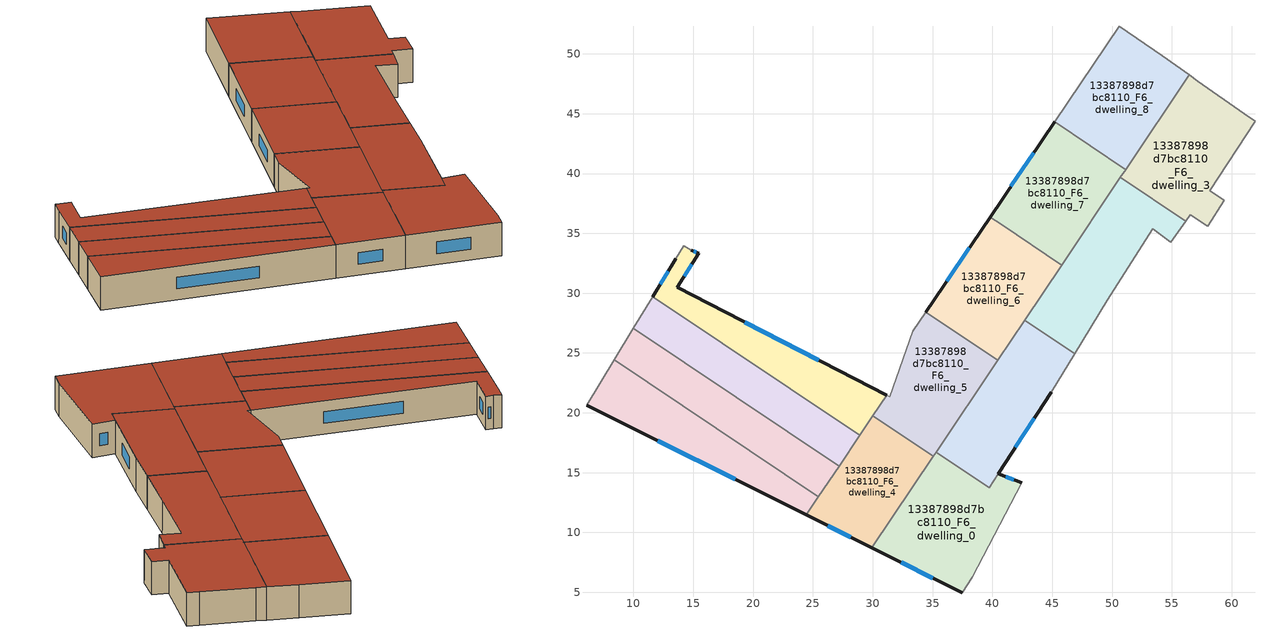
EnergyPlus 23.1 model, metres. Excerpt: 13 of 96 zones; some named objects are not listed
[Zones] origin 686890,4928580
13387898d7bc8110_F6_dwelling_0
 floor to 13387898d7bc8110_F5_dwelling_0 (EU_floor_Construction): 42.44,14.16 38.32,6.27 37.47,4.96 29.93,8.72 35.29,16.71 39.72,13.74 40.49,14.92 z18
 wall outside (EU_wall_Construction): 42.44,14.16 40.49,14.92 / 29.93,8.72 37.47,4.96 z18:21
 wall to 13387898d7bc8110_F6_dwelling_1 (EU_wall_Construction): 40.49,14.92 39.72,13.74 35.29,16.71 z18:21
 wall adiabatic (EU_wall_Construction): 37.47,4.96 38.32,6.27 42.44,14.16 z18:21
 wall to 13387898d7bc8110_F6_dwelling_4 (EU_wall_Construction): 35.06,16.38 29.93,8.72 z18:21
 wall to 13387898d7bc8110_F6_dwelling_5 (EU_wall_Construction): 35.29,16.71 35.06,16.38 z18:21
 window (EU_Window_Construction): 41.8,14.41 41.12,14.67 / 32.37,7.5 35.02,6.18 z18.97:20.03
 roof outside (EU_roof_Construction): 38.32,6.27 42.44,14.16 40.49,14.92 39.72,13.74 35.29,16.71 29.93,8.72 37.47,4.96 z21
13387898d7bc8110_F6_dwelling_1
 floor to 13387898d7bc8110_F5_dwelling_1 (EU_floor_Construction): 46.88,24.94 44.93,21.74 39.72,13.74 35.29,16.71 42.69,27.75 z18
 wall outside (EU_wall_Construction): 40.49,14.92 44.93,21.74 z18:21
 wall to 13387898d7bc8110_F6_dwelling_2 (EU_wall_Construction): 46.88,24.94 42.69,27.75 z18:21
 wall adiabatic (EU_wall_Construction): 44.93,21.74 46.88,24.94 z18:21
 wall to 13387898d7bc8110_F6_dwelling_5 (EU_wall_Construction): 40.43,24.38 35.29,16.71 z18:21
 wall to 13387898d7bc8110_F6_dwelling_6 (EU_wall_Construction): 42.69,27.75 40.43,24.38 z18:21
 window (EU_Window_Construction): 41.93,17.13 43.49,19.53 z18.97:20.03
 roof outside (EU_roof_Construction): 39.72,13.74 44.93,21.74 46.88,24.94 42.69,27.75 35.29,16.71 z21
13387898d7bc8110_F6_dwelling_10
 floor to 13387898d7bc8110_F5_dwelling_10 (EU_floor_Construction): 27.18,15.55 25.46,12.97 8.38,24.42 10,27.07 z18
 wall to 13387898d7bc8110_F6_dwelling_9 (EU_wall_Construction): 8.38,24.42 25.46,12.97 z18:21
 wall adiabatic (EU_wall_Construction): 10,27.07 8.38,24.42 z18:21
 wall to 13387898d7bc8110_F6_dwelling_11 (EU_wall_Construction): 27.18,15.55 10,27.07 z18:21
 wall to 13387898d7bc8110_F6_dwelling_4 (EU_wall_Construction): 25.46,12.97 27.18,15.55 z18:21
 roof outside (EU_roof_Construction): 25.46,12.97 27.18,15.55 10,27.07 8.38,24.42 z21
13387898d7bc8110_F6_dwelling_11
 floor to 13387898d7bc8110_F5_dwelling_11 (EU_floor_Construction): 28.9,18.11 27.18,15.55 10,27.07 11.61,29.71 z18
 wall adiabatic (EU_wall_Construction): 11.61,29.71 10,27.07 z18:21
 wall to 13387898d7bc8110_F6_dwelling_12 (EU_wall_Construction): 28.9,18.11 11.61,29.71 z18:21
 wall to 13387898d7bc8110_F6_dwelling_4 (EU_wall_Construction): 27.18,15.55 28.9,18.11 z18:21
 roof outside (EU_roof_Construction): 27.18,15.55 28.9,18.11 11.61,29.71 10,27.07 z21
13387898d7bc8110_F6_dwelling_12
 floor to 13387898d7bc8110_F5_dwelling_12 (EU_floor_Construction): 31.16,21.47 28.9,18.11 11.61,29.71 13.55,32.88 14.19,33.96 14.82,33.6 15.45,33.32 13.65,30.5 z18
 wall outside (EU_wall_Construction): 31.16,21.47 13.65,30.5 15.45,33.32 14.82,33.6 / 13.55,32.88 11.61,29.71 z18:21
 wall adiabatic (EU_wall_Construction): 14.82,33.6 14.19,33.96 13.55,32.88 z18:21
 wall to 13387898d7bc8110_F6_dwelling_5 (EU_wall_Construction): 30.01,19.77 31.16,21.47 z18:21
 wall to 13387898d7bc8110_F6_dwelling_4 (EU_wall_Construction): 28.9,18.11 30.01,19.77 z18:21
 window (EU_Window_Construction): 15.24,33.41 15.02,33.51 / 14.23,31.41 14.86,32.41 / 25.48,24.4 19.32,27.57 / 12.92,31.85 12.24,30.73 z18.97:20.03
 roof outside (EU_roof_Construction): 28.9,18.11 31.16,21.47 13.65,30.5 15.45,33.32 14.82,33.6 14.19,33.96 13.55,32.88 11.61,29.71 z21
13387898d7bc8110_F6_dwelling_2
 floor to 13387898d7bc8110_F5_dwelling_2 (EU_floor_Construction): 56.17,36.02 54.92,34.25 53.39,35.38 49.61,29.39 46.88,24.94 42.69,27.75 50.7,39.69 z18
 wall adiabatic (EU_wall_Construction): 46.88,24.94 49.61,29.39 53.39,35.38 54.92,34.25 56.17,36.02 z18:21
 wall to 13387898d7bc8110_F6_dwelling_3 (EU_wall_Construction): 56.17,36.02 50.7,39.69 z18:21
 wall to 13387898d7bc8110_F6_dwelling_7 (EU_wall_Construction): 50.7,39.69 45.78,32.35 z18:21
 wall to 13387898d7bc8110_F6_dwelling_6 (EU_wall_Construction): 45.78,32.35 42.69,27.75 z18:21
 roof outside (EU_roof_Construction): 49.61,29.39 53.39,35.38 54.92,34.25 56.17,36.02 50.7,39.69 42.69,27.75 46.88,24.94 z21
13387898d7bc8110_F6_dwelling_3
 floor to 13387898d7bc8110_F5_dwelling_3 (EU_floor_Construction): 61.07,44.99 61.95,44.38 58.15,38.56 59.36,37.75 58.02,35.6 56.54,36.54 56.17,36.02 50.7,39.69 56.43,48.24 57.17,47.71 z18
 wall adiabatic (EU_wall_Construction): 56.17,36.02 56.54,36.54 58.02,35.6 59.36,37.75 58.15,38.56 61.95,44.38 61.07,44.99 57.17,47.71 56.43,48.24 z18:21
 wall to 13387898d7bc8110_F6_dwelling_8 (EU_wall_Construction): 56.43,48.24 51.13,40.33 z18:21
 wall to 13387898d7bc8110_F6_dwelling_7 (EU_wall_Construction): 51.13,40.33 50.7,39.69 z18:21
 roof outside (EU_roof_Construction): 59.36,37.75 58.15,38.56 61.95,44.38 61.07,44.99 57.17,47.71 56.43,48.24 50.7,39.69 56.17,36.02 56.54,36.54 58.02,35.6 z21
13387898d7bc8110_F6_dwelling_4
 floor to 13387898d7bc8110_F5_dwelling_4 (EU_floor_Construction): 35.06,16.38 29.93,8.72 24.44,11.46 30.01,19.76 z18
 wall outside (EU_wall_Construction): 24.44,11.46 29.93,8.72 z18:21
 wall to 13387898d7bc8110_F6_dwelling_5 (EU_wall_Construction): 35.06,16.38 30.01,19.76 z18:21
 wall to 13387898d7bc8110_F6_dwelling_9 (EU_wall_Construction): 25.46,12.97 24.44,11.46 z18:21
 window (EU_Window_Construction): 26.22,10.58 28.15,9.61 z18.97:20.03
 roof outside (EU_roof_Construction): 29.93,8.72 35.06,16.38 30.01,19.76 24.44,11.46 z21
13387898d7bc8110_F6_dwelling_5
 floor to 13387898d7bc8110_F5_dwelling_5 (EU_floor_Construction): 40.43,24.38 35.06,16.38 30.01,19.76 31.16,21.47 31.42,21.34 33.36,26.83 34.42,28.41 z18
 wall adiabatic (EU_wall_Construction): 34.42,28.41 33.36,26.83 31.42,21.34 31.16,21.47 z18:21
 wall to 13387898d7bc8110_F6_dwelling_6 (EU_wall_Construction): 40.43,24.38 35.38,27.76 34.43,28.41 z18:21
 roof outside (EU_roof_Construction): 35.06,16.38 40.43,24.38 34.42,28.41 33.36,26.83 31.42,21.34 31.16,21.47 30.01,19.76 z21
13387898d7bc8110_F6_dwelling_6
 floor to 13387898d7bc8110_F5_dwelling_6 (EU_floor_Construction): 45.78,32.35 40.43,24.38 35.38,27.76 34.43,28.41 39.81,36.36 z18
 wall outside (EU_wall_Construction): 39.81,36.36 34.43,28.41 z18:21
 wall to 13387898d7bc8110_F6_dwelling_7 (EU_wall_Construction): 45.78,32.35 40.73,35.74 39.81,36.36 z18:21
 window (EU_Window_Construction): 38.06,33.78 36.17,30.99 z18.97:20.03
 roof outside (EU_roof_Construction): 40.43,24.38 45.78,32.35 39.81,36.36 34.43,28.41 35.38,27.76 z21
13387898d7bc8110_F6_dwelling_7
 floor to 13387898d7bc8110_F5_dwelling_7 (EU_floor_Construction): 51.13,40.33 45.78,32.35 40.73,35.74 39.81,36.36 45.19,44.31 z18
 wall outside (EU_wall_Construction): 45.19,44.31 39.81,36.36 z18:21
 wall to 13387898d7bc8110_F6_dwelling_8 (EU_wall_Construction): 51.13,40.33 45.19,44.31 z18:21
 window (EU_Window_Construction): 43.45,41.73 41.55,38.94 z18.97:20.03
 roof outside (EU_roof_Construction): 45.78,32.35 51.13,40.33 45.19,44.31 39.81,36.36 40.73,35.74 z21
13387898d7bc8110_F6_dwelling_8
 floor to 13387898d7bc8110_F5_dwelling_8 (EU_floor_Construction): 54.2,49.85 56.43,48.24 51.13,40.33 45.19,44.31 50.61,52.31 z18
 wall adiabatic (EU_wall_Construction): 56.43,48.24 54.2,49.85 50.61,52.31 45.19,44.31 z18:21
 roof outside (EU_roof_Construction): 51.13,40.33 56.43,48.24 54.2,49.85 50.61,52.31 45.19,44.31 z21
13387898d7bc8110_F6_dwelling_9
 floor to 13387898d7bc8110_F5_dwelling_9 (EU_floor_Construction): 25.46,12.97 24.44,11.46 6.08,20.64 8.38,24.42 z18
 wall outside (EU_wall_Construction): 6.08,20.64 24.44,11.46 z18:21
 wall adiabatic (EU_wall_Construction): 8.38,24.42 6.08,20.64 z18:21
 window (EU_Window_Construction): 12.03,17.67 18.49,14.44 z18.97:20.03
 roof outside (EU_roof_Construction): 24.44,11.46 25.46,12.97 8.38,24.42 6.08,20.64 z21
[Building]
EU S2 Campaign: North Axis=0; Terrain=City; Solar Distribution=FullExterior
[Site:Location]
Bologna: Latitude=44.5; Longitude=11.25; Time Zone=1; Elevation=37
[SizingPeriod:WeatherFileDays]
AnnualSizingPeriod: Begin Month=1; Begin Day of Month=1; End Month=12; End Day of Month=31; Day of Week for Start Day=Monday; Use Weather File Daylight Saving Period=No; Use Weather File Rain and Snow Indicators=No
[MATERIAL]
EU_InternalMass_Material: Roughness=MediumRough; Thickness=0.1; Conductivity=1; Density=1800; Specific Heat=900; Thermal Absorptance=0.9; Solar Absorptance=0.7; Visible Absorptance=0.7
[MATERIAL:NOMASS] Roughness=MediumRough; Thermal Absorptance=0.9; Solar Absorptance=0.7; Visible Absorptance=0.7
Name | Thermal Resistance
EU_wall_NoMass | 0.779417
EU_roof_NoMass | 0.435466
EU_floor_NoMass | 0.588222
[WINDOWMATERIAL:SIMPLEGLAZINGSYSTEM]
EU_Window_SimpleGlazing: UFactor=5.16242; Solar Heat Gain Coefficient=0.85; Visible Transmittance=0.85
[CONSTRUCTION]
EU_wall_Construction: EU_wall_NoMass
EU_roof_Construction: EU_roof_NoMass
EU_floor_Construction: EU_floor_NoMass
EU_Window_Construction: EU_Window_SimpleGlazing
EU_InternalMass_Construction: EU_InternalMass_Material
[ZONE] Type=1; Multiplier=1; Ceiling Height=autocalculate; Floor Area=autocalculate; Part of Total Floor Area=Yes
Name | Volume
13387898d7bc8110_F6_dwelling_0 | 229.597
13387898d7bc8110_F6_dwelling_1 | 208.505
13387898d7bc8110_F6_dwelling_10 | 191.877
13387898d7bc8110_F6_dwelling_11 | 191.95
13387898d7bc8110_F6_dwelling_12 | 191.823
13387898d7bc8110_F6_dwelling_2 | 219.044
13387898d7bc8110_F6_dwelling_3 | 219.031
13387898d7bc8110_F6_dwelling_4 | 175.23
13387898d7bc8110_F6_dwelling_5 | 189.636
13387898d7bc8110_F6_dwelling_6 | 207.718
13387898d7bc8110_F6_dwelling_7 | 206.533
13387898d7bc8110_F6_dwelling_8 | 205.456
13387898d7bc8110_F6_dwelling_9 | 191.902
[INTERNALMASS] Construction=EU_InternalMass_Construction
Name | Zone or ZoneList | Surface Area
13387898d7bc8110_F6_dwelling_0_EU_InternalMass | 13387898d7bc8110_F6_dwelling_0 | 76.5342
13387898d7bc8110_F6_dwelling_1_EU_InternalMass | 13387898d7bc8110_F6_dwelling_1 | 69.4991
13387898d7bc8110_F6_dwelling_2_EU_InternalMass | 13387898d7bc8110_F6_dwelling_2 | 73.015
13387898d7bc8110_F6_dwelling_3_EU_InternalMass | 13387898d7bc8110_F6_dwelling_3 | 73.0106
13387898d7bc8110_F6_dwelling_4_EU_InternalMass | 13387898d7bc8110_F6_dwelling_4 | 58.4099
13387898d7bc8110_F6_dwelling_5_EU_InternalMass | 13387898d7bc8110_F6_dwelling_5 | 63.2117
13387898d7bc8110_F6_dwelling_6_EU_InternalMass | 13387898d7bc8110_F6_dwelling_6 | 69.243
13387898d7bc8110_F6_dwelling_7_EU_InternalMass | 13387898d7bc8110_F6_dwelling_7 | 68.8485
13387898d7bc8110_F6_dwelling_8_EU_InternalMass | 13387898d7bc8110_F6_dwelling_8 | 68.5036
13387898d7bc8110_F6_dwelling_9_EU_InternalMass | 13387898d7bc8110_F6_dwelling_9 | 63.9674
13387898d7bc8110_F6_dwelling_10_EU_InternalMass | 13387898d7bc8110_F6_dwelling_10 | 63.9591
13387898d7bc8110_F6_dwelling_11_EU_InternalMass | 13387898d7bc8110_F6_dwelling_11 | 63.9834
13387898d7bc8110_F6_dwelling_12_EU_InternalMass | 13387898d7bc8110_F6_dwelling_12 | 63.9409
[OTHEREQUIPMENT] Fuel Type=Electricity; Design Level Calculation Method=Watts/Area; Power per Zone Floor Area=1; Fraction Latent=0; Fraction Radiant=0; Fraction Lost=0; Carbon Dioxide Generation Rate=0; EndUse Subcategory=EU_Step8_InternalGains
Name | Zone or ZoneList or Space or SpaceList | Schedule
EU_Step8_InternalGain_13387898d7bc8110_F6_dwelling_0_f000 | 13387898d7bc8110_F6_dwelling_0 | EU_Step8_GainSchedule_13387898d7bc8110_F6_dwelling_0_f000
EU_Step8_InternalGain_13387898d7bc8110_F6_dwelling_1_f000 | 13387898d7bc8110_F6_dwelling_1 | EU_Step8_GainSchedule_13387898d7bc8110_F6_dwelling_1_f000
EU_Step8_InternalGain_13387898d7bc8110_F6_dwelling_2_f000 | 13387898d7bc8110_F6_dwelling_2 | EU_Step8_GainSchedule_13387898d7bc8110_F6_dwelling_2_f000
EU_Step8_InternalGain_13387898d7bc8110_F6_dwelling_3_f000 | 13387898d7bc8110_F6_dwelling_3 | EU_Step8_GainSchedule_13387898d7bc8110_F6_dwelling_3_f000
EU_Step8_InternalGain_13387898d7bc8110_F6_dwelling_4_f000 | 13387898d7bc8110_F6_dwelling_4 | EU_Step8_GainSchedule_13387898d7bc8110_F6_dwelling_4_f000
EU_Step8_InternalGain_13387898d7bc8110_F6_dwelling_5_f000 | 13387898d7bc8110_F6_dwelling_5 | EU_Step8_GainSchedule_13387898d7bc8110_F6_dwelling_5_f000
EU_Step8_InternalGain_13387898d7bc8110_F6_dwelling_6_f000 | 13387898d7bc8110_F6_dwelling_6 | EU_Step8_GainSchedule_13387898d7bc8110_F6_dwelling_6_f000
EU_Step8_InternalGain_13387898d7bc8110_F6_dwelling_7_f000 | 13387898d7bc8110_F6_dwelling_7 | EU_Step8_GainSchedule_13387898d7bc8110_F6_dwelling_7_f000
EU_Step8_InternalGain_13387898d7bc8110_F6_dwelling_8_f000 | 13387898d7bc8110_F6_dwelling_8 | EU_Step8_GainSchedule_13387898d7bc8110_F6_dwelling_8_f000
EU_Step8_InternalGain_13387898d7bc8110_F6_dwelling_9_f000 | 13387898d7bc8110_F6_dwelling_9 | EU_Step8_GainSchedule_13387898d7bc8110_F6_dwelling_9_f000
EU_Step8_InternalGain_13387898d7bc8110_F6_dwelling_10_f000 | 13387898d7bc8110_F6_dwelling_10 | EU_Step8_GainSchedule_13387898d7bc8110_F6_dwelling_10_f000
EU_Step8_InternalGain_13387898d7bc8110_F6_dwelling_11_f000 | 13387898d7bc8110_F6_dwelling_11 | EU_Step8_GainSchedule_13387898d7bc8110_F6_dwelling_11_f000
EU_Step8_InternalGain_13387898d7bc8110_F6_dwelling_12_f000 | 13387898d7bc8110_F6_dwelling_12 | EU_Step8_GainSchedule_13387898d7bc8110_F6_dwelling_12_f000
[ZONEVENTILATION:DESIGNFLOWRATE] Schedule=EU_AlwaysOn; Design Flow Rate Calculation Method=AirChanges/Hour; Air Changes per Hour=0.712058; Ventilation Type=Natural; Fan Pressure Rise=0; Fan Total Efficiency=1; Constant Term Coefficient=1; Temperature Term Coefficient=0; Velocity Term Coefficient=0; Velocity Squared Term Coefficient=0; Minimum Indoor Temperature=-100; Maximum Indoor Temperature=100; Delta Temperature=-100; Minimum Outdoor Temperature=-100; Maximum Outdoor Temperature=100; Maximum Wind Speed=40
Name | Zone or ZoneList or Space or SpaceList
EU_ConstantAir_13387898d7bc8110_F6_dwelling_0 | 13387898d7bc8110_F6_dwelling_0
EU_ConstantAir_13387898d7bc8110_F6_dwelling_1 | 13387898d7bc8110_F6_dwelling_1
EU_ConstantAir_13387898d7bc8110_F6_dwelling_2 | 13387898d7bc8110_F6_dwelling_2
EU_ConstantAir_13387898d7bc8110_F6_dwelling_3 | 13387898d7bc8110_F6_dwelling_3
EU_ConstantAir_13387898d7bc8110_F6_dwelling_4 | 13387898d7bc8110_F6_dwelling_4
EU_ConstantAir_13387898d7bc8110_F6_dwelling_5 | 13387898d7bc8110_F6_dwelling_5
EU_ConstantAir_13387898d7bc8110_F6_dwelling_6 | 13387898d7bc8110_F6_dwelling_6
EU_ConstantAir_13387898d7bc8110_F6_dwelling_7 | 13387898d7bc8110_F6_dwelling_7
EU_ConstantAir_13387898d7bc8110_F6_dwelling_8 | 13387898d7bc8110_F6_dwelling_8
EU_ConstantAir_13387898d7bc8110_F6_dwelling_9 | 13387898d7bc8110_F6_dwelling_9
EU_ConstantAir_13387898d7bc8110_F6_dwelling_10 | 13387898d7bc8110_F6_dwelling_10
EU_ConstantAir_13387898d7bc8110_F6_dwelling_11 | 13387898d7bc8110_F6_dwelling_11
EU_ConstantAir_13387898d7bc8110_F6_dwelling_12 | 13387898d7bc8110_F6_dwelling_12
[HVACTEMPLATE:ZONE:IDEALLOADSAIRSYSTEM] System Availability Schedule=EU_AlwaysOn; Maximum Heating Supply Air Temperature=50; Minimum Cooling Supply Air Temperature=13; Maximum Heating Supply Air Humidity Ratio=0.0156; Minimum Cooling Supply Air Humidity Ratio=0.0077; Heating Limit=NoLimit; Cooling Limit=NoLimit; Heating Availability Schedule=EU_AlwaysOn; Cooling Availability Schedule=EU_CoolingOff; Dehumidification Control Type=ConstantSensibleHeatRatio; Cooling Sensible Heat Ratio=0.7; Dehumidification Setpoint=60; Humidification Control Type=None; Humidification Setpoint=30; Outdoor Air Method=None; Outdoor Air Flow Rate per Person=0.00944; Outdoor Air Flow Rate per Zone Floor Area=0; Outdoor Air Flow Rate per Zone=0; Demand Controlled Ventilation Type=None; Outdoor Air Economizer Type=NoEconomizer; Heat Recovery Type=None; Sensible Heat Recovery Effectiveness=0.7; Latent Heat Recovery Effectiveness=0.65
Name | Template Thermostat
13387898d7bc8110_F6_dwelling_0 | EU_HeatOnly_13387898d7bc8110_F6_dwelling_0
13387898d7bc8110_F6_dwelling_1 | EU_HeatOnly_13387898d7bc8110_F6_dwelling_1
13387898d7bc8110_F6_dwelling_2 | EU_HeatOnly_13387898d7bc8110_F6_dwelling_2
13387898d7bc8110_F6_dwelling_3 | EU_HeatOnly_13387898d7bc8110_F6_dwelling_3
13387898d7bc8110_F6_dwelling_4 | EU_HeatOnly_13387898d7bc8110_F6_dwelling_4
13387898d7bc8110_F6_dwelling_5 | EU_HeatOnly_13387898d7bc8110_F6_dwelling_5
13387898d7bc8110_F6_dwelling_6 | EU_HeatOnly_13387898d7bc8110_F6_dwelling_6
13387898d7bc8110_F6_dwelling_7 | EU_HeatOnly_13387898d7bc8110_F6_dwelling_7
13387898d7bc8110_F6_dwelling_8 | EU_HeatOnly_13387898d7bc8110_F6_dwelling_8
13387898d7bc8110_F6_dwelling_9 | EU_HeatOnly_13387898d7bc8110_F6_dwelling_9
13387898d7bc8110_F6_dwelling_10 | EU_HeatOnly_13387898d7bc8110_F6_dwelling_10
13387898d7bc8110_F6_dwelling_11 | EU_HeatOnly_13387898d7bc8110_F6_dwelling_11
13387898d7bc8110_F6_dwelling_12 | EU_HeatOnly_13387898d7bc8110_F6_dwelling_12
[SIZING:ZONE] Zone Cooling Design Supply Air Temperature Input Method=SupplyAirTemperature; Zone Cooling Design Supply Air Temperature=13; Zone Heating Design Supply Air Temperature Input Method=SupplyAirTemperature; Zone Heating Design Supply Air Temperature=50; Zone Cooling Design Supply Air Humidity Ratio=0.008; Zone Heating Design Supply Air Humidity Ratio=0.008; Cooling Design Air Flow Method=DesignDay; Cooling Design Air Flow Rate=0; Cooling Minimum Air Flow per Zone Floor Area=0.000762; Cooling Minimum Air Flow=0; Cooling Minimum Air Flow Fraction=0.2; Heating Design Air Flow Method=DesignDay; Heating Design Air Flow Rate=0; Heating Maximum Air Flow per Zone Floor Area=0.002032; Heating Maximum Air Flow=0.141576; Heating Maximum Air Flow Fraction=0.3; Account for Dedicated Outdoor Air System=No; Dedicated Outdoor Air System Control Strategy=NeutralSupplyAir; Dedicated Outdoor Air Low Setpoint Temperature for Design=autosize; Dedicated Outdoor Air High Setpoint Temperature for Design=autosize; Zone Load Sizing Method=Sensible Load Only No Latent Load; Zone Latent Cooling Design Supply Air Humidity Ratio Input Method=HumidityRatioDifference; Zone Cooling Design Supply Air Humidity Ratio Difference=0.005; Zone Latent Heating Design Supply Air Humidity Ratio Input Method=HumidityRatioDifference; Zone Humidification Design Supply Air Humidity Ratio Difference=0.005
13387898d7bc8110_F6_dwelling_0; 13387898d7bc8110_F6_dwelling_1; 13387898d7bc8110_F6_dwelling_2; 13387898d7bc8110_F6_dwelling_3; 13387898d7bc8110_F6_dwelling_4; 13387898d7bc8110_F6_dwelling_5; 13387898d7bc8110_F6_dwelling_6; 13387898d7bc8110_F6_dwelling_7; 13387898d7bc8110_F6_dwelling_8; 13387898d7bc8110_F6_dwelling_9; 13387898d7bc8110_F6_dwelling_10; 13387898d7bc8110_F6_dwelling_11; 13387898d7bc8110_F6_dwelling_12
[SCHEDULE:CONSTANT]
Name | Hourly Value
EU_AlwaysOn | 1
EU_CoolingOff | 0
[SCHEDULE:FILE] Column Number=1; Rows to Skip at Top=0; Number of Hours of Data=8760; Column Separator=Comma; Interpolate to Timestep=No; Minutes per Item=60; Adjust Schedule for Daylight Savings=Yes
Name | File
EU_Step8_GainSchedule_13387898d7bc8110_F6_dwelling_0_f000 | ../../schedules/13387898d7bc8110/13387898d7bc8110_F6_dwelling_0_f000_gain.csv
EU_Step8_GainSchedule_13387898d7bc8110_F6_dwelling_1_f000 | ../../schedules/13387898d7bc8110/13387898d7bc8110_F6_dwelling_1_f000_gain.csv
EU_Step8_GainSchedule_13387898d7bc8110_F6_dwelling_2_f000 | ../../schedules/13387898d7bc8110/13387898d7bc8110_F6_dwelling_2_f000_gain.csv
EU_Step8_GainSchedule_13387898d7bc8110_F6_dwelling_3_f000 | ../../schedules/13387898d7bc8110/13387898d7bc8110_F6_dwelling_3_f000_gain.csv
EU_Step8_GainSchedule_13387898d7bc8110_F6_dwelling_4_f000 | ../../schedules/13387898d7bc8110/13387898d7bc8110_F6_dwelling_4_f000_gain.csv
EU_Step8_GainSchedule_13387898d7bc8110_F6_dwelling_5_f000 | ../../schedules/13387898d7bc8110/13387898d7bc8110_F6_dwelling_5_f000_gain.csv
EU_Step8_GainSchedule_13387898d7bc8110_F6_dwelling_6_f000 | ../../schedules/13387898d7bc8110/13387898d7bc8110_F6_dwelling_6_f000_gain.csv
EU_Step8_GainSchedule_13387898d7bc8110_F6_dwelling_7_f000 | ../../schedules/13387898d7bc8110/13387898d7bc8110_F6_dwelling_7_f000_gain.csv
EU_Step8_GainSchedule_13387898d7bc8110_F6_dwelling_8_f000 | ../../schedules/13387898d7bc8110/13387898d7bc8110_F6_dwelling_8_f000_gain.csv
EU_Step8_GainSchedule_13387898d7bc8110_F6_dwelling_9_f000 | ../../schedules/13387898d7bc8110/13387898d7bc8110_F6_dwelling_9_f000_gain.csv
EU_Step8_GainSchedule_13387898d7bc8110_F6_dwelling_10_f000 | ../../schedules/13387898d7bc8110/13387898d7bc8110_F6_dwelling_10_f000_gain.csv
EU_Step8_GainSchedule_13387898d7bc8110_F6_dwelling_11_f000 | ../../schedules/13387898d7bc8110/13387898d7bc8110_F6_dwelling_11_f000_gain.csv
EU_Step8_GainSchedule_13387898d7bc8110_F6_dwelling_12_f000 | ../../schedules/13387898d7bc8110/13387898d7bc8110_F6_dwelling_12_f000_gain.csv
